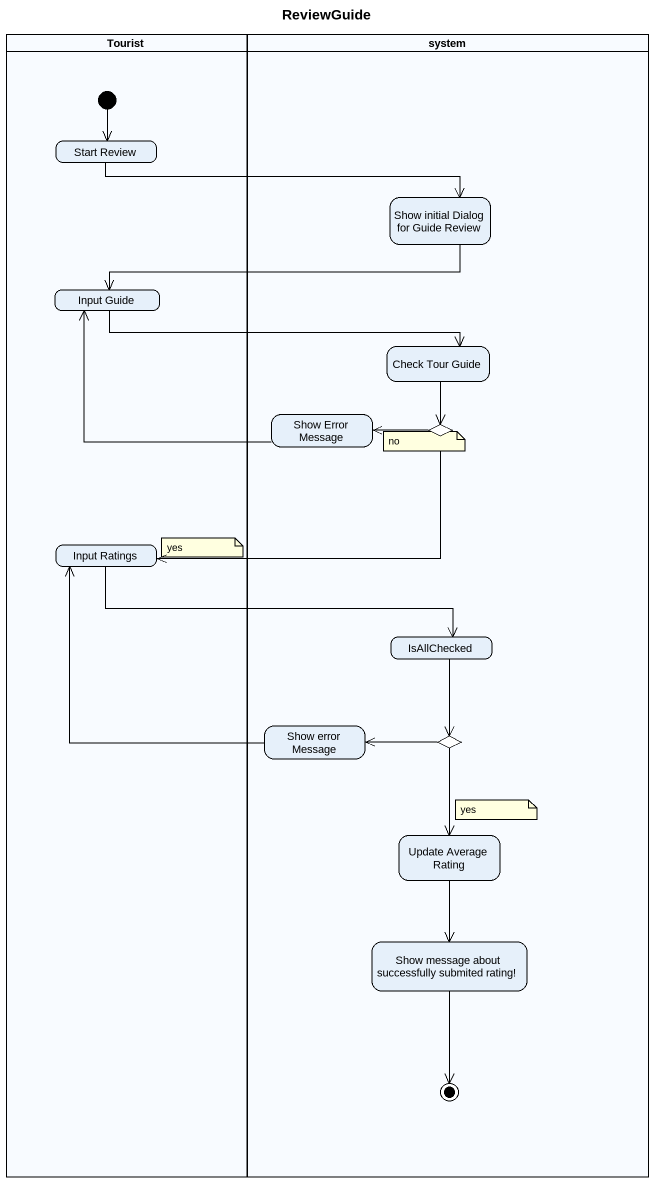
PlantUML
@startuml
title ReviewGuide
hide empty description
state Tourist <<partition>> {
  state "Start Review" as Start_Review
  state "Input Guide" as Input_Guide
  state "Input Ratings" as Input_Ratings
  [*] --> Start_Review
}
state system <<partition>> {
  state "Show initial Dialog for Guide Review" as Show_initial_Dialog_for
  state "Check Tour Guide" as Check_Tour_Guide
  state "Show Error Message" as Show_Error_Message
  state choice1 <<choice>>
  state IsAllChecked
  state "Show error Message" as Show_error_Message
  state choice2 <<choice>>
  state "Update Average Rating" as Update_Average_Rating
  state "Show message about successfully submited rating!" as Show_message_about
  Show_message_about --> [*]
}
Start_Review -right-> Show_initial_Dialog_for
Show_initial_Dialog_for -left-> Input_Guide
Input_Guide -right-> Check_Tour_Guide
Check_Tour_Guide --> choice1
Show_Error_Message -up-> Input_Guide
choice1 -left-> Show_Error_Message
choice1 -left-> Input_Ratings
Input_Ratings -right-> IsAllChecked
IsAllChecked --> choice2
Show_error_Message -up-> Input_Ratings
choice2 -left-> Show_error_Message
choice2 --> Update_Average_Rating
Update_Average_Rating --> Show_message_about
note as N1
  no
end note
note as N2
  yes
end note
note as N3
  yes
end note
@enduml
